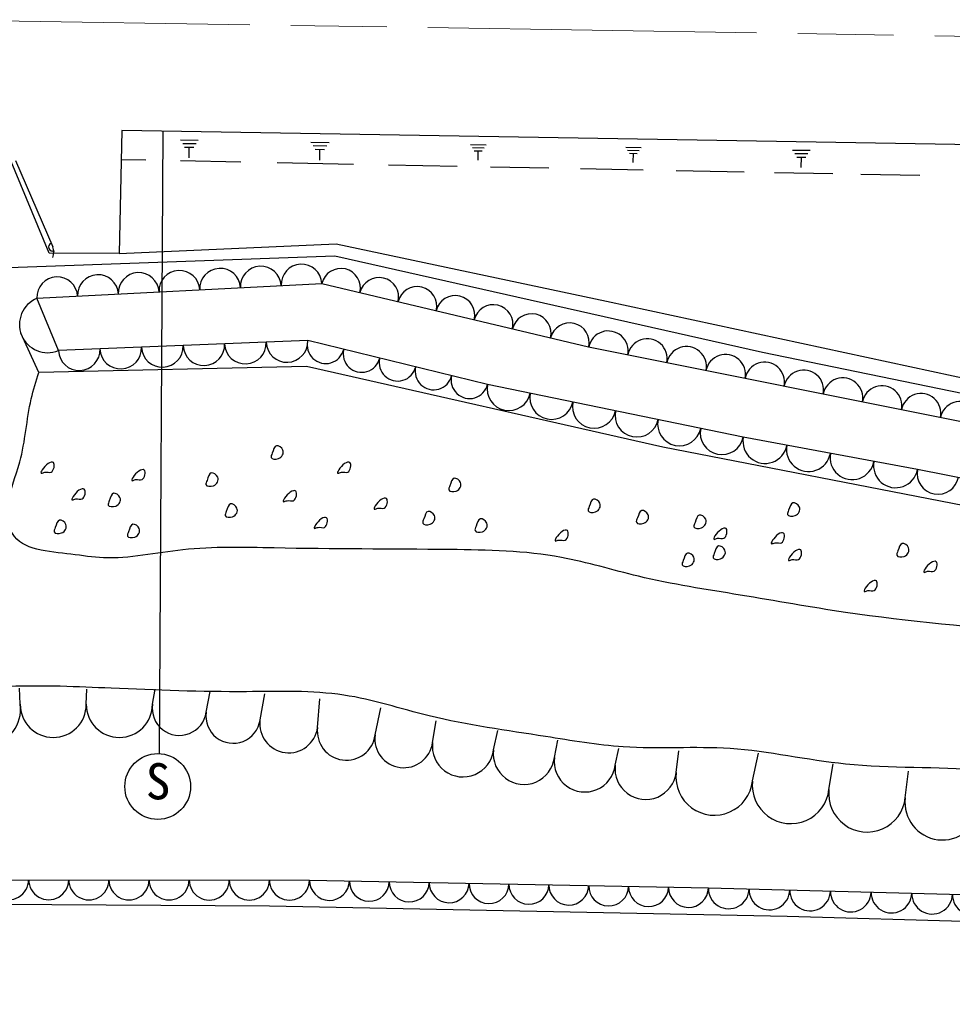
# Model space of a CAD drawing. Units: millimetres, scale not verified. Extents: x 40000 to 680000, y 20000 to 380000.
# Drawn here: x 274351 to 308409, y 253388 to 288885 of the extents above; entities that cross this region are included whole.
import ezdxf
from ezdxf.enums import TextEntityAlignment as Align

# ---------------------------------------------------------------- set-up
doc = ezdxf.new("R2010")
doc.units = ezdxf.units.MM
doc.header["$LTSCALE"] = 1000
doc.linetypes.add('CHAIN', pattern=[18.5, 12, -1.5, 3.5, -1.5])
for name, color, linetype, lineweight in [('M-BGD', 7, 'Continuous', 25), ('M-BMK', 2, 'CHAIN', 13), ('M-STR-STRC', 7, 'Continuous', 25)]:
    doc.layers.add(name, color=color, linetype=linetype, lineweight=lineweight)
doc.styles.add('ＭＳ ゴシック', font='')
doc.styles.get('ＭＳ ゴシック').set_extended_font_data('MS Gothic')

msp = doc.modelspace()

# ---------------------------------------------------------------- linework, layer by layer
at = {"layer": 'M-BGD'}
for p, q in [((278089, 284831), (277985, 280353)), ((319981, 284128), (278089, 284831)), ((280230, 284492), (280880, 284482)), ((280310, 284362), (280800, 284362)), ((284990, 284412), (285650, 284402)), ((280380, 284232), (280710, 284232)), ((280540, 283842), (280550, 284232)), ((285070, 284282), (285570, 284272)), ((285150, 284152), (285480, 284142)), ((285310, 283752), (285320, 284152)), ((290820, 284322), (291380, 284312)), ((290890, 284212), (291310, 284202)), ((290950, 284092), (291240, 284092)), ((291090, 283752), (291100, 284092)), ((296480, 284222), (297040, 284212)), ((296550, 284112), (296970, 284102)), ((296620, 284002), (296900, 283992)), ((296750, 283662), (296760, 284002)), ((302570, 284122), (303210, 284112)), ((302650, 283992), (303130, 283992)), ((275441, 280358), (273986, 283849)), ((274209, 283745), (275565, 280587)), ((278065, 283779), (278966, 283761)), ((280227, 283736), (282429, 283692)), ((283757, 283666), (286546, 283611)), ((302730, 283862), (303050, 283862)), ((302880, 283482), (302890, 283862)), ((287821, 283586), (290325, 283536)), ((291547, 283512), (293677, 283470)), ((294829, 283447), (297119, 283402)), ((298324, 283378), (300807, 283329)), ((301908, 283307), (304038, 283265)), ((305065, 283244), (307213, 283202)), ((277985, 280353), (285917, 280695)), ((285917, 280695), (295774, 278608)), ((285868, 280245), (273968, 279827)), ((277985, 280353), (275441, 280358)), ((301478, 276730), (285868, 280245)), ((274989, 278713), (285389, 279253)), ((285389, 279253), (295127, 276937)), ((275774, 276808), (274989, 278713)), ((295774, 278608), (325429, 272214)), ((275056, 276012), (274403, 277441)), ((284874, 277168), (275774, 276808)), ((291438, 275572), (284874, 277168)), ((295127, 276937), (315109, 272940)), ((318682, 273212), (301478, 276730)), ((284827, 276221), (275056, 276012)), ((297837, 273284), (284827, 276221)), ((300772, 273645), (291438, 275572)), ((307127, 272463), (300772, 273645)), ((308851, 271146), (297837, 273284)), ((315559, 270834), (307127, 272463)), ((274379, 263902), (274354, 264489)), ((276792, 263902), (276814, 264459)), ((279205, 263902), (279303, 264459)), ((281168, 263616), (281318, 264370)), ((283131, 263330), (283304, 264281)), ((285231, 263057), (285319, 264103)), ((287331, 262784), (287542, 263777)), ((289430, 262512), (289557, 263303)), ((291653, 262237), (291809, 262948)), ((293876, 261962), (294002, 262592)), ((296098, 261687), (296225, 262296)), ((298321, 261412), (298418, 262207)), ((301108, 261105), (301322, 262118)), ((303895, 260798), (304048, 261733)), ((306683, 260491), (306804, 261466)), ((265901, 257515), (284939, 257491)), ((284939, 257491), (299498, 257206)), ((299498, 257206), (323257, 256590)), ((283483, 256539), (265957, 256649)), ((302369, 256164), (283483, 256539)), ((318815, 255705), (302369, 256164))]:
    msp.add_line(p, q, dxfattribs=at)
for centre, radius, start, end in [((275565, 280587), 150, 113.2526, 293.2526), ((275106, 280390), 500, 338.2526, 23.2526), ((280189, 278983), 744, 2.9756, 182.9756), ((281675, 279060), 744, 2.9756, 182.9756), ((283160, 279137), 744, 2.9756, 182.9756), ((284646, 279215), 744, 2.9756, 182.9756), ((286084, 279088), 715, 346.6192, 166.6192), ((275732, 278751), 744, 2.9756, 182.9756), ((277218, 278829), 744, 2.9756, 182.9756), ((278703, 278906), 744, 2.9756, 182.9756), ((287476, 278757), 715, 346.6192, 166.6192), ((288867, 278426), 715, 346.6192, 166.6192), ((275382, 277760), 1030, 112.3996, 292.3996), ((290258, 278095), 715, 346.6192, 166.6192), ((291649, 277764), 715, 346.6192, 166.6192), ((293041, 277433), 715, 346.6192, 166.6192), ((294432, 277102), 715, 346.6192, 166.6192), ((295841, 276794), 728, 348.6901, 168.6901), ((297268, 276508), 728, 348.6901, 168.6901), ((278049, 276898), 759, 182.268, 2.2679), ((279566, 276958), 759, 182.268, 2.2679), ((281082, 277018), 759, 182.268, 2.2679), ((282599, 277078), 759, 182.268, 2.2679), ((284116, 277138), 759, 182.268, 2.2679), ((285530, 277009), 676, 166.3344, 346.3344), ((298696, 276223), 728, 348.6901, 168.6901), ((276533, 276838), 759, 182.268, 2.2679), ((286843, 276689), 676, 166.3344, 346.3344), ((288156, 276370), 676, 166.3344, 346.3344), ((300123, 275938), 728, 348.6901, 168.6901), ((289469, 276051), 676, 166.3344, 346.3344), ((301550, 275652), 728, 348.6901, 168.6901), ((290781, 275732), 676, 166.3344, 346.3344), ((302977, 275367), 728, 348.6901, 168.6901), ((292216, 275412), 794, 168.3325, 348.3325), ((304404, 275081), 728, 348.6901, 168.6901), ((305832, 274796), 728, 348.6901, 168.6901), ((293771, 275090), 794, 168.3325, 348.3325), ((307259, 274510), 728, 348.6901, 168.6901), ((295327, 274769), 794, 168.3325, 348.3325), ((308686, 274225), 728, 348.6901, 168.6901), ((296883, 274448), 794, 168.3325, 348.3325), ((298439, 274127), 794, 168.3325, 348.3325), ((299994, 273805), 794, 168.3325, 348.3325), ((301566, 273497), 808, 169.4691, 349.4691), ((303155, 273202), 808, 169.4691, 349.4691), ((304744, 272906), 808, 169.4691, 349.4691), ((306333, 272611), 808, 169.4691, 349.4691), ((307875, 272324), 761, 169.4608, 349.4608), ((273049, 263718), 1342, 187.8831, 7.8831), ((275585, 263902), 1207, 180, 0), ((277998, 263902), 1207, 180, 0), ((280187, 263759), 992, 171.7029, 351.7029), ((282150, 263473), 992, 171.7029, 351.7029), ((284181, 263193), 1059, 172.6004, 352.6004), ((286281, 262921), 1059, 172.6004, 352.6004), ((288380, 262648), 1059, 172.6004, 352.6004), ((290542, 262374), 1120, 172.9483, 352.9483), ((292764, 262099), 1120, 172.9483, 352.9483), ((294987, 261824), 1120, 172.9483, 352.9483), ((297209, 261549), 1120, 172.9483, 352.9483), ((299714, 261258), 1402, 173.7145, 353.7145), ((302502, 260951), 1402, 173.7145, 353.7145), ((305289, 260644), 1402, 173.7145, 353.7145), ((308040, 260321), 1368, 172.875, 352.875), ((273955, 257505), 732, 179.926, 359.926), ((275420, 257503), 732, 179.926, 359.926), ((276884, 257501), 732, 179.926, 359.926), ((278349, 257499), 732, 179.926, 359.926), ((279813, 257497), 732, 179.926, 359.926), ((281278, 257495), 732, 179.926, 359.926), ((282742, 257494), 732, 179.926, 359.926), ((284206, 257492), 732, 179.926, 359.926), ((285667, 257477), 728, 178.8804, 358.8804), ((287122, 257448), 728, 178.8804, 358.8804), ((288578, 257420), 728, 178.8804, 358.8804), ((290034, 257391), 728, 178.8804, 358.8804), ((291490, 257363), 728, 178.8804, 358.8804), ((292946, 257334), 728, 178.8804, 358.8804), ((294402, 257306), 728, 178.8804, 358.8804), ((295858, 257277), 728, 178.8804, 358.8804), ((297314, 257249), 728, 178.8804, 358.8804), ((298770, 257220), 728, 178.8804, 358.8804), ((300240, 257187), 743, 178.5136, 358.5136), ((301725, 257148), 743, 178.5136, 358.5136), ((303210, 257110), 743, 178.5136, 358.5136), ((304695, 257071), 743, 178.5136, 358.5136), ((306180, 257033), 743, 178.5136, 358.5136), ((307665, 256994), 743, 178.5136, 358.5136), ((309150, 256956), 743, 178.5136, 358.5136)]:
    msp.add_arc(centre, radius, start, end, dxfattribs=at)
for points, knots in [([(336811, 266238), (336389, 265978), (335967, 265718), (335513, 265576), (334751, 265339), (333899, 265433), (333069, 265526), (331864, 265659), (330705, 265788), (329531, 265780), (328560, 265774), (327580, 265675), (326604, 265576), (325601, 265476), (324603, 265376), (323600, 265322), (322634, 265270), (321663, 265261), (320698, 265322), (319556, 265395), (318422, 265566), (317287, 265729), (315364, 266006), (313439, 266257), (311509, 266467), (309172, 266722), (306825, 266917), (304500, 267257), (303217, 267444), (301942, 267675), (300662, 267887), (299417, 268092), (298168, 268279), (296940, 268574), (296002, 268798), (295077, 269086), (294133, 269261), (292801, 269509), (291431, 269533), (290067, 269547), (287919, 269569), (285785, 269564), (283652, 269605), (282541, 269626), (281430, 269659), (280310, 269537), (279336, 269431), (278354, 269207), (277418, 269248), (277032, 269265), (276655, 269326), (276229, 269376), (275422, 269471), (274443, 269525), (274092, 270131), (273943, 270389), (273907, 270746), (273932, 271079), (273976, 271678), (274215, 272200), (274365, 272750), (274569, 273494), (274609, 274289), (274783, 275048), (274858, 275373), (274957, 275692), (275056, 276012)], [0, 0, 0, 0, 1, 1, 1, 2, 2, 2, 3, 3, 3, 4, 4, 4, 5, 5, 5, 6, 6, 6, 7, 7, 7, 8, 8, 8, 9, 9, 9, 10, 10, 10, 11, 11, 11, 12, 12, 12, 13, 13, 13, 14, 14, 14, 15, 15, 15, 16, 16, 16, 17, 17, 17, 18, 18, 18, 19, 19, 19, 20, 20, 20, 21, 21, 21, 22, 22, 22, 22]), ([(283576, 273062), (283622, 273181), (283648, 273317), (283732, 273335), (283806, 273351), (283925, 273273), (283965, 273179), (284015, 273062), (283943, 272920), (283809, 272867), (283704, 272826), (283559, 272840), (283537, 272906), (283524, 272945), (283552, 273001), (283576, 273062)], [0, 0, 0, 0, 1, 1, 1, 2, 2, 2, 3, 3, 3, 4, 4, 4, 5, 5, 5, 5]), ([(275160, 272332), (275073, 272319), (275231, 272572), (275394, 272683), (275471, 272735), (275549, 272756), (275589, 272722), (275661, 272661), (275609, 272421), (275511, 272371), (275447, 272339), (275363, 272388), (275277, 272371), (275232, 272363), (275185, 272336), (275160, 272332)], [0, 0, 0, 0, 1, 1, 1, 2, 2, 2, 3, 3, 3, 4, 4, 4, 5, 5, 5, 5]), ([(285986, 272332), (285899, 272319), (286056, 272572), (286219, 272683), (286296, 272735), (286374, 272756), (286414, 272722), (286487, 272661), (286435, 272421), (286336, 272371), (286272, 272339), (286189, 272388), (286102, 272371), (286057, 272363), (286011, 272336), (285986, 272332)], [0, 0, 0, 0, 1, 1, 1, 2, 2, 2, 3, 3, 3, 4, 4, 4, 5, 5, 5, 5]), ([(278473, 272059), (278386, 272046), (278544, 272299), (278707, 272410), (278784, 272462), (278862, 272483), (278902, 272449), (278974, 272388), (278922, 272148), (278824, 272098), (278760, 272066), (278676, 272115), (278590, 272098), (278545, 272090), (278498, 272063), (278473, 272059)], [0, 0, 0, 0, 1, 1, 1, 2, 2, 2, 3, 3, 3, 4, 4, 4, 5, 5, 5, 5]), ([(281197, 272071), (281243, 272190), (281270, 272326), (281353, 272344), (281428, 272360), (281547, 272283), (281587, 272188), (281637, 272071), (281565, 271929), (281431, 271876), (281326, 271835), (281181, 271849), (281159, 271915), (281145, 271954), (281174, 272011), (281197, 272071)], [0, 0, 0, 0, 1, 1, 1, 2, 2, 2, 3, 3, 3, 4, 4, 4, 5, 5, 5, 5]), ([(290061, 271877), (290107, 271995), (290134, 272131), (290217, 272149), (290291, 272166), (290411, 272088), (290451, 271993), (290501, 271877), (290429, 271734), (290295, 271682), (290189, 271640), (290044, 271654), (290022, 271721), (290009, 271759), (290038, 271816), (290061, 271877)], [0, 0, 0, 0, 1, 1, 1, 2, 2, 2, 3, 3, 3, 4, 4, 4, 5, 5, 5, 5]), ([(276290, 271358), (276204, 271345), (276361, 271598), (276524, 271709), (276601, 271761), (276679, 271782), (276719, 271748), (276791, 271686), (276739, 271446), (276641, 271397), (276577, 271365), (276494, 271413), (276407, 271397), (276362, 271388), (276316, 271362), (276290, 271358)], [0, 0, 0, 0, 1, 1, 1, 2, 2, 2, 3, 3, 3, 4, 4, 4, 5, 5, 5, 5]), ([(277630, 271328), (277676, 271447), (277703, 271583), (277786, 271601), (277861, 271617), (277980, 271539), (278020, 271445), (278070, 271328), (277998, 271186), (277864, 271133), (277758, 271092), (277614, 271106), (277591, 271172), (277578, 271211), (277607, 271267), (277630, 271328)], [0, 0, 0, 0, 1, 1, 1, 2, 2, 2, 3, 3, 3, 4, 4, 4, 5, 5, 5, 5]), ([(284004, 271292), (283917, 271279), (284075, 271532), (284238, 271643), (284314, 271695), (284392, 271716), (284433, 271682), (284505, 271620), (284453, 271380), (284355, 271331), (284291, 271299), (284207, 271347), (284121, 271331), (284075, 271322), (284029, 271296), (284004, 271292)], [0, 0, 0, 0, 1, 1, 1, 2, 2, 2, 3, 3, 3, 4, 4, 4, 5, 5, 5, 5]), ([(281899, 270941), (281945, 271060), (281972, 271196), (282055, 271214), (282129, 271230), (282249, 271152), (282289, 271058), (282339, 270941), (282267, 270799), (282133, 270746), (282027, 270704), (281882, 270719), (281860, 270785), (281847, 270824), (281876, 270880), (281899, 270941)], [0, 0, 0, 0, 1, 1, 1, 2, 2, 2, 3, 3, 3, 4, 4, 4, 5, 5, 5, 5]), ([(287317, 271019), (287230, 271006), (287388, 271259), (287551, 271370), (287627, 271422), (287705, 271443), (287745, 271409), (287818, 271347), (287766, 271107), (287668, 271058), (287604, 271026), (287520, 271074), (287434, 271058), (287388, 271049), (287342, 271023), (287317, 271019)], [0, 0, 0, 0, 1, 1, 1, 2, 2, 2, 3, 3, 3, 4, 4, 4, 5, 5, 5, 5]), ([(295146, 271118), (295192, 271237), (295219, 271373), (295302, 271391), (295376, 271407), (295496, 271330), (295536, 271235), (295586, 271118), (295514, 270976), (295380, 270923), (295274, 270882), (295129, 270896), (295107, 270962), (295094, 271001), (295123, 271058), (295146, 271118)], [0, 0, 0, 0, 1, 1, 1, 2, 2, 2, 3, 3, 3, 4, 4, 4, 5, 5, 5, 5]), ([(302427, 270981), (302473, 271100), (302500, 271236), (302583, 271254), (302658, 271270), (302777, 271193), (302817, 271098), (302867, 270981), (302795, 270839), (302661, 270786), (302555, 270745), (302411, 270759), (302388, 270825), (302375, 270864), (302404, 270921), (302427, 270981)], [0, 0, 0, 0, 1, 1, 1, 2, 2, 2, 3, 3, 3, 4, 4, 4, 5, 5, 5, 5]), ([(289110, 270668), (289156, 270787), (289182, 270923), (289266, 270941), (289340, 270957), (289459, 270879), (289499, 270785), (289549, 270668), (289477, 270526), (289344, 270473), (289238, 270432), (289093, 270446), (289071, 270512), (289058, 270551), (289086, 270607), (289110, 270668)], [0, 0, 0, 0, 1, 1, 1, 2, 2, 2, 3, 3, 3, 4, 4, 4, 5, 5, 5, 5]), ([(296908, 270700), (296954, 270819), (296980, 270955), (297064, 270973), (297138, 270989), (297257, 270911), (297297, 270817), (297347, 270700), (297275, 270558), (297142, 270505), (297036, 270463), (296891, 270478), (296869, 270544), (296856, 270583), (296884, 270639), (296908, 270700)], [0, 0, 0, 0, 1, 1, 1, 2, 2, 2, 3, 3, 3, 4, 4, 4, 5, 5, 5, 5]), ([(275656, 270347), (275702, 270465), (275729, 270601), (275812, 270619), (275887, 270636), (276006, 270558), (276046, 270463), (276096, 270346), (276024, 270204), (275890, 270152), (275784, 270110), (275640, 270124), (275617, 270191), (275604, 270229), (275633, 270286), (275656, 270347)], [0, 0, 0, 0, 1, 1, 1, 2, 2, 2, 3, 3, 3, 4, 4, 4, 5, 5, 5, 5]), ([(285134, 270317), (285048, 270304), (285205, 270557), (285368, 270668), (285445, 270720), (285523, 270741), (285563, 270707), (285635, 270646), (285583, 270406), (285485, 270356), (285421, 270324), (285337, 270373), (285251, 270356), (285206, 270348), (285159, 270321), (285134, 270317)], [0, 0, 0, 0, 1, 1, 1, 2, 2, 2, 3, 3, 3, 4, 4, 4, 5, 5, 5, 5]), ([(291019, 270395), (291065, 270514), (291092, 270650), (291175, 270668), (291250, 270684), (291369, 270607), (291409, 270512), (291459, 270395), (291387, 270253), (291253, 270200), (291147, 270159), (291003, 270173), (290981, 270239), (290967, 270278), (290996, 270335), (291019, 270395)], [0, 0, 0, 0, 1, 1, 1, 2, 2, 2, 3, 3, 3, 4, 4, 4, 5, 5, 5, 5]), ([(299009, 270535), (299055, 270654), (299082, 270790), (299165, 270808), (299239, 270825), (299358, 270747), (299399, 270652), (299448, 270535), (299377, 270393), (299243, 270341), (299137, 270299), (298992, 270313), (298970, 270380), (298957, 270418), (298985, 270475), (299009, 270535)], [0, 0, 0, 0, 1, 1, 1, 2, 2, 2, 3, 3, 3, 4, 4, 4, 5, 5, 5, 5]), ([(278332, 270198), (278378, 270317), (278405, 270453), (278488, 270471), (278562, 270487), (278681, 270409), (278722, 270315), (278771, 270198), (278700, 270056), (278566, 270003), (278460, 269961), (278315, 269976), (278293, 270042), (278280, 270081), (278308, 270137), (278332, 270198)], [0, 0, 0, 0, 1, 1, 1, 2, 2, 2, 3, 3, 3, 4, 4, 4, 5, 5, 5, 5]), ([(293923, 269854), (293836, 269841), (293994, 270094), (294157, 270205), (294233, 270257), (294311, 270278), (294351, 270244), (294424, 270183), (294372, 269943), (294274, 269893), (294210, 269861), (294126, 269910), (294040, 269893), (293994, 269885), (293948, 269858), (293923, 269854)], [0, 0, 0, 0, 1, 1, 1, 2, 2, 2, 3, 3, 3, 4, 4, 4, 5, 5, 5, 5]), ([(299714, 269920), (299627, 269907), (299785, 270160), (299948, 270271), (300025, 270323), (300103, 270344), (300143, 270310), (300215, 270249), (300163, 270009), (300065, 269959), (300001, 269927), (299917, 269976), (299831, 269959), (299785, 269951), (299739, 269924), (299714, 269920)], [0, 0, 0, 0, 1, 1, 1, 2, 2, 2, 3, 3, 3, 4, 4, 4, 5, 5, 5, 5]), ([(301815, 269756), (301728, 269743), (301886, 269996), (302049, 270107), (302126, 270159), (302204, 270180), (302244, 270146), (302316, 270084), (302264, 269844), (302166, 269795), (302102, 269763), (302018, 269811), (301932, 269795), (301887, 269786), (301840, 269760), (301815, 269756)], [0, 0, 0, 0, 1, 1, 1, 2, 2, 2, 3, 3, 3, 4, 4, 4, 5, 5, 5, 5]), ([(306414, 269495), (306459, 269614), (306486, 269750), (306569, 269768), (306644, 269784), (306763, 269706), (306803, 269612), (306853, 269495), (306781, 269353), (306647, 269300), (306542, 269258), (306397, 269273), (306375, 269339), (306362, 269378), (306390, 269434), (306414, 269495)], [0, 0, 0, 0, 1, 1, 1, 2, 2, 2, 3, 3, 3, 4, 4, 4, 5, 5, 5, 5]), ([(298577, 269148), (298623, 269267), (298650, 269403), (298733, 269421), (298807, 269437), (298927, 269359), (298967, 269265), (299017, 269148), (298945, 269006), (298811, 268953), (298705, 268912), (298561, 268926), (298538, 268992), (298525, 269031), (298554, 269087), (298577, 269148)], [0, 0, 0, 0, 1, 1, 1, 2, 2, 2, 3, 3, 3, 4, 4, 4, 5, 5, 5, 5]), ([(299710, 269405), (299756, 269524), (299783, 269660), (299866, 269678), (299941, 269694), (300060, 269616), (300100, 269522), (300150, 269405), (300078, 269263), (299944, 269210), (299838, 269169), (299694, 269183), (299671, 269249), (299658, 269288), (299687, 269344), (299710, 269405)], [0, 0, 0, 0, 1, 1, 1, 2, 2, 2, 3, 3, 3, 4, 4, 4, 5, 5, 5, 5]), ([(302438, 269144), (302351, 269131), (302509, 269384), (302672, 269495), (302749, 269547), (302827, 269568), (302867, 269534), (302939, 269473), (302887, 269233), (302789, 269183), (302725, 269151), (302641, 269199), (302555, 269183), (302509, 269175), (302463, 269148), (302438, 269144)], [0, 0, 0, 0, 1, 1, 1, 2, 2, 2, 3, 3, 3, 4, 4, 4, 5, 5, 5, 5]), ([(307382, 268715), (307296, 268702), (307453, 268955), (307616, 269066), (307693, 269118), (307771, 269139), (307811, 269105), (307883, 269044), (307831, 268804), (307733, 268754), (307669, 268722), (307585, 268770), (307499, 268754), (307454, 268746), (307408, 268719), (307382, 268715)], [0, 0, 0, 0, 1, 1, 1, 2, 2, 2, 3, 3, 3, 4, 4, 4, 5, 5, 5, 5]), ([(305200, 268014), (305113, 268001), (305271, 268254), (305434, 268364), (305510, 268417), (305588, 268437), (305628, 268403), (305701, 268342), (305649, 268102), (305550, 268053), (305486, 268020), (305403, 268069), (305317, 268053), (305271, 268044), (305225, 268017), (305200, 268014)], [0, 0, 0, 0, 1, 1, 1, 2, 2, 2, 3, 3, 3, 4, 4, 4, 5, 5, 5, 5]), ([(392709, 253641), (392113, 253682), (391517, 253724), (390929, 253658), (390471, 253608), (390017, 253492), (389559, 253449), (388925, 253388), (388284, 253464), (387643, 253519), (386559, 253611), (385476, 253642), (384413, 253812), (383284, 253993), (382177, 254331), (381057, 254595), (380242, 254787), (379421, 254941), (378596, 255071), (377395, 255260), (376186, 255401), (374980, 255553), (373499, 255740), (372021, 255943), (370543, 256151), (369188, 256342), (367834, 256537), (366485, 256780), (365485, 256960), (364488, 257167), (363527, 257504), (362664, 257806), (361830, 258214), (360948, 258416), (360223, 258582), (359465, 258610), (358714, 258668), (356971, 258801), (355260, 259092), (353554, 259423), (352142, 259697), (350734, 259999), (349307, 260178), (348472, 260283), (347631, 260346), (346790, 260367), (344591, 260421), (342392, 260188), (340214, 259800), (339217, 259623), (338224, 259413), (337225, 259360), (335683, 259278), (334126, 259569), (332569, 259643), (330205, 259755), (327842, 259365), (325490, 259423), (323588, 259470), (321693, 259809), (319795, 260052), (318420, 260228), (317043, 260354), (315674, 260556), (313606, 260861), (311556, 261341), (309476, 261499), (307825, 261625), (306154, 261549), (304505, 261720), (303095, 261865), (301701, 262192), (300289, 262286), (298994, 262372), (297683, 262264), (296388, 262349), (295439, 262411), (294498, 262577), (293556, 262726), (292133, 262952), (290708, 263139), (289309, 263482), (288269, 263736), (287245, 264077), (286194, 264237), (285028, 264414), (283830, 264369), (282639, 264362), (280985, 264353), (279345, 264417), (277699, 264488), (276462, 264542), (275222, 264601), (273987, 264551), (272663, 264498), (271345, 264321), (270023, 264174), (268894, 264048), (267761, 263942), (266656, 263702), (265022, 263345), (263450, 262692), (261811, 262349), (260603, 262096), (259359, 262012), (258161, 261688), (257242, 261440), (256351, 261050), (255424, 260902), (254564, 260764), (253674, 260835), (252781, 260807), (252169, 260788), (251554, 260722), (250988, 260524), (250180, 260242), (249470, 259693), (248691, 259329), (247541, 258790), (246242, 258654), (244979, 258416), (243310, 258102), (241704, 257612), (240102, 257095), (239254, 256821), (238407, 256539), (237554, 256277), (236470, 255943), (235377, 255639), (234250, 255459), (233636, 255360), (233011, 255298), (232426, 255113), (231751, 254899), (231128, 254522), (230475, 254232), (229658, 253869), (228792, 253641), (227927, 253414)], [0, 0, 0, 0, 1, 1, 1, 2, 2, 2, 3, 3, 3, 4, 4, 4, 5, 5, 5, 6, 6, 6, 7, 7, 7, 8, 8, 8, 9, 9, 9, 10, 10, 10, 11, 11, 11, 12, 12, 12, 13, 13, 13, 14, 14, 14, 15, 15, 15, 16, 16, 16, 17, 17, 17, 18, 18, 18, 19, 19, 19, 20, 20, 20, 21, 21, 21, 22, 22, 22, 23, 23, 23, 24, 24, 24, 25, 25, 25, 26, 26, 26, 27, 27, 27, 28, 28, 28, 29, 29, 29, 30, 30, 30, 31, 31, 31, 32, 32, 32, 33, 33, 33, 34, 34, 34, 35, 35, 35, 36, 36, 36, 37, 37, 37, 38, 38, 38, 39, 39, 39, 40, 40, 40, 41, 41, 41, 42, 42, 42, 43, 43, 43, 44, 44, 44, 45, 45, 45, 46, 46, 46, 46])]:
    msp.add_open_spline(points, degree=3, knots=knots, dxfattribs=at)
at = {"layer": 'M-BMK'}
msp.add_line((270762, 288885), (368741, 287307), dxfattribs=at)
at = {"layer": 'M-STR-STRC'}
msp.add_line((279468, 262100), (279601, 284806), dxfattribs=at)
msp.add_circle((279398, 260902), 1200, dxfattribs=at)

# ---------------------------------------------------------------- texts
at = {"layer": 'M-STR-STRC', "style": 'ＭＳ ゴシック'}
msp.add_text('S', height=1320, dxfattribs=at).set_placement((278962, 260039), align=Align.BOTTOM_LEFT)

doc.saveas('drawing.dxf')
